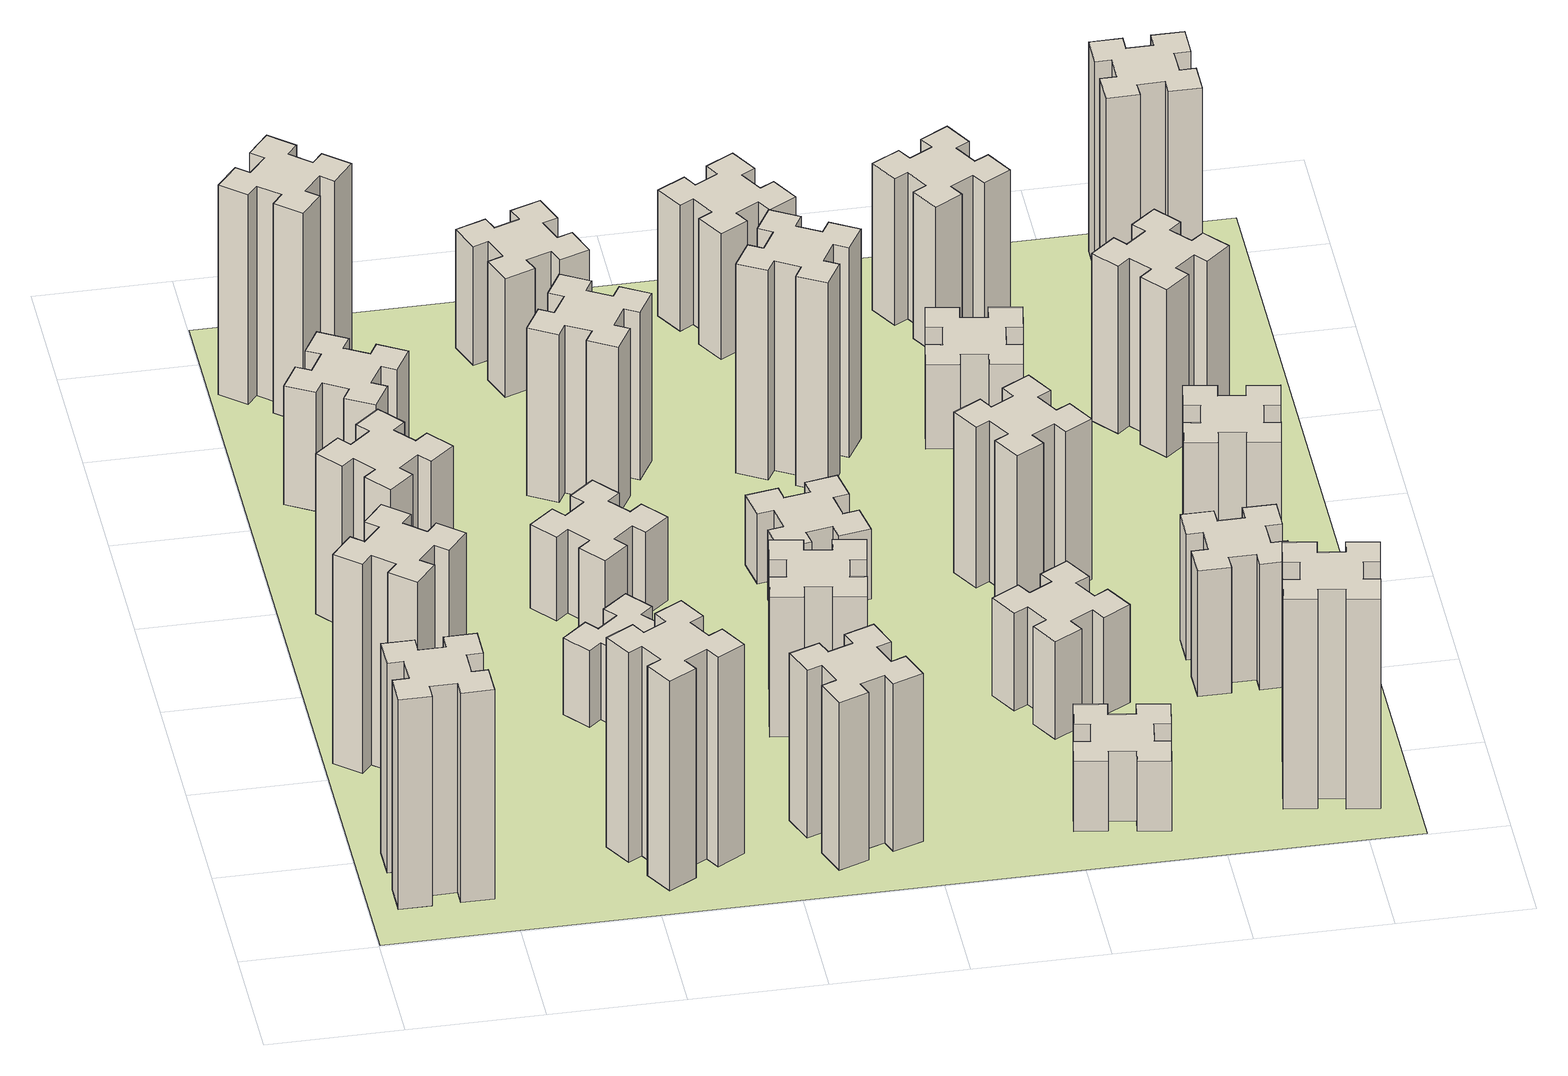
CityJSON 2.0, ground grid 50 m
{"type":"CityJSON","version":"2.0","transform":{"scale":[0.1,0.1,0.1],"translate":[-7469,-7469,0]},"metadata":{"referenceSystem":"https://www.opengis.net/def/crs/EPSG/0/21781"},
"CityObjects":{
"building1":{"type":"Building","attributes":{"class":"1000","function":"1000","usage":"1000","yearOfConstruction":2016,"roofType":"1000","measuredHeight":90,"storeysAboveGround":30,"storeysBelowGround":0},"geometry":[{"type":"Solid","lod":"1","boundaries":[[[[0,1,2,3,4,5,6,7,8,9,10,11,12,13,14,15,16,17,18,19]],[[17,16,20,21]],[[16,15,22,20]],[[15,14,23,22]],[[14,13,24,23]],[[13,12,25,24]],[[12,11,26,25]],[[11,10,27,26]],[[10,9,28,27]],[[9,8,29,28]],[[8,7,30,29]],[[7,6,31,30]],[[6,5,32,31]],[[5,4,33,32]],[[4,3,34,33]],[[3,2,35,34]],[[2,1,36,35]],[[1,0,37,36]],[[0,19,38,37]],[[19,18,39,38]],[[18,17,21,39]],[[24,25,26,27,28,29,30,31,32,33,34,35,36,37,38,39,21,20,22,23]]]]}]},
"building2":{"type":"Building","attributes":{"class":"1000","function":"1000","usage":"1000","yearOfConstruction":2016,"roofType":"1000","measuredHeight":90,"storeysAboveGround":30,"storeysBelowGround":0},"geometry":[{"type":"Solid","lod":"1","boundaries":[[[[40,41,42,43,44,45,46,47,48,49,50,51,52,53,54,55,56,57,58,59]],[[57,56,60,61]],[[56,55,62,60]],[[55,54,63,62]],[[54,53,64,63]],[[53,52,65,64]],[[52,51,66,65]],[[51,50,67,66]],[[50,49,68,67]],[[49,48,69,68]],[[48,47,70,69]],[[47,46,71,70]],[[46,45,72,71]],[[45,44,73,72]],[[44,43,74,73]],[[43,42,75,74]],[[42,41,76,75]],[[41,40,77,76]],[[40,59,78,77]],[[59,58,79,78]],[[58,57,61,79]],[[64,65,66,67,68,69,70,71,72,73,74,75,76,77,78,79,61,60,62,63]]]]}]},
"building3":{"type":"Building","attributes":{"class":"1000","function":"1000","usage":"1000","yearOfConstruction":2016,"roofType":"1000","measuredHeight":69,"storeysAboveGround":30,"storeysBelowGround":0},"geometry":[{"type":"Solid","lod":"1","boundaries":[[[[80,81,82,83,84,85,86,87,88,89,90,91,92,93,94,95,96,97,98,99]],[[97,96,100,101]],[[96,95,102,100]],[[95,94,103,102]],[[94,93,104,103]],[[93,92,105,104]],[[92,91,106,105]],[[91,90,107,106]],[[90,89,108,107]],[[89,88,109,108]],[[88,87,110,109]],[[87,86,111,110]],[[86,85,112,111]],[[85,84,113,112]],[[84,83,114,113]],[[83,82,115,114]],[[82,81,116,115]],[[81,80,117,116]],[[80,99,118,117]],[[99,98,119,118]],[[98,97,101,119]],[[104,105,106,107,108,109,110,111,112,113,114,115,116,117,118,119,101,100,102,103]]]]}]},
"building4":{"type":"Building","attributes":{"class":"1000","function":"1000","usage":"1000","yearOfConstruction":2016,"roofType":"1000","measuredHeight":51,"storeysAboveGround":30,"storeysBelowGround":0},"geometry":[{"type":"Solid","lod":"1","boundaries":[[[[120,121,122,123,124,125,126,127,128,129,130,131,132,133,134,135,136,137,138,139]],[[137,136,140,141]],[[136,135,142,140]],[[135,134,143,142]],[[134,133,144,143]],[[133,132,145,144]],[[132,131,146,145]],[[131,130,147,146]],[[130,129,148,147]],[[129,128,149,148]],[[128,127,150,149]],[[127,126,151,150]],[[126,125,152,151]],[[125,124,153,152]],[[124,123,154,153]],[[123,122,155,154]],[[122,121,156,155]],[[121,120,157,156]],[[120,139,158,157]],[[139,138,159,158]],[[138,137,141,159]],[[144,145,146,147,148,149,150,151,152,153,154,155,156,157,158,159,141,140,142,143]]]]}]},
"building5":{"type":"Building","attributes":{"class":"1000","function":"1000","usage":"1000","yearOfConstruction":2016,"roofType":"1000","measuredHeight":90,"storeysAboveGround":30,"storeysBelowGround":0},"geometry":[{"type":"Solid","lod":"1","boundaries":[[[[160,161,162,163,164,165,166,167,168,169,170,171,172,173,174,175,176,177,178,179]],[[177,176,180,181]],[[176,175,182,180]],[[175,174,183,182]],[[174,173,184,183]],[[173,172,185,184]],[[172,171,186,185]],[[171,170,187,186]],[[170,169,188,187]],[[169,168,189,188]],[[168,167,190,189]],[[167,166,191,190]],[[166,165,192,191]],[[165,164,193,192]],[[164,163,194,193]],[[163,162,195,194]],[[162,161,196,195]],[[161,160,197,196]],[[160,179,198,197]],[[179,178,199,198]],[[178,177,181,199]],[[184,185,186,187,188,189,190,191,192,193,194,195,196,197,198,199,181,180,182,183]]]]}]},
"building6":{"type":"Building","attributes":{"class":"1000","function":"1000","usage":"1000","yearOfConstruction":2016,"roofType":"1000","measuredHeight":90,"storeysAboveGround":30,"storeysBelowGround":0},"geometry":[{"type":"Solid","lod":"1","boundaries":[[[[200,201,202,203,204,205,206,207,208,209,210,211,212,213,214,215,216,217,218,219]],[[217,216,220,221]],[[216,215,222,220]],[[215,214,223,222]],[[214,213,224,223]],[[213,212,225,224]],[[212,211,226,225]],[[211,210,227,226]],[[210,209,228,227]],[[209,208,229,228]],[[208,207,230,229]],[[207,206,231,230]],[[206,205,232,231]],[[205,204,233,232]],[[204,203,234,233]],[[203,202,235,234]],[[202,201,236,235]],[[201,200,237,236]],[[200,219,238,237]],[[219,218,239,238]],[[218,217,221,239]],[[224,225,226,227,228,229,230,231,232,233,234,235,236,237,238,239,221,220,222,223]]]]}]},
"building7":{"type":"Building","attributes":{"class":"1000","function":"1000","usage":"1000","yearOfConstruction":2016,"roofType":"1000","measuredHeight":33,"storeysAboveGround":30,"storeysBelowGround":0},"geometry":[{"type":"Solid","lod":"1","boundaries":[[[[240,241,242,243,244,245,246,247,248,249,250,251,252,253,254,255,256,257,258,259]],[[257,256,260,261]],[[256,255,262,260]],[[255,254,263,262]],[[254,253,264,263]],[[253,252,265,264]],[[252,251,266,265]],[[251,250,267,266]],[[250,249,268,267]],[[249,248,269,268]],[[248,247,270,269]],[[247,246,271,270]],[[246,245,272,271]],[[245,244,273,272]],[[244,243,274,273]],[[243,242,275,274]],[[242,241,276,275]],[[241,240,277,276]],[[240,259,278,277]],[[259,258,279,278]],[[258,257,261,279]],[[264,265,266,267,268,269,270,271,272,273,274,275,276,277,278,279,261,260,262,263]]]]}]},
"building8":{"type":"Building","attributes":{"class":"1000","function":"1000","usage":"1000","yearOfConstruction":2016,"roofType":"1000","measuredHeight":36,"storeysAboveGround":30,"storeysBelowGround":0},"geometry":[{"type":"Solid","lod":"1","boundaries":[[[[280,281,282,283,284,285,286,287,288,289,290,291,292,293,294,295,296,297,298,299]],[[297,296,300,301]],[[296,295,302,300]],[[295,294,303,302]],[[294,293,304,303]],[[293,292,305,304]],[[292,291,306,305]],[[291,290,307,306]],[[290,289,308,307]],[[289,288,309,308]],[[288,287,310,309]],[[287,286,311,310]],[[286,285,312,311]],[[285,284,313,312]],[[284,283,314,313]],[[283,282,315,314]],[[282,281,316,315]],[[281,280,317,316]],[[280,299,318,317]],[[299,298,319,318]],[[298,297,301,319]],[[304,305,306,307,308,309,310,311,312,313,314,315,316,317,318,319,301,300,302,303]]]]}]},
"building9":{"type":"Building","attributes":{"class":"1000","function":"1000","usage":"1000","yearOfConstruction":2016,"roofType":"1000","measuredHeight":72,"storeysAboveGround":30,"storeysBelowGround":0},"geometry":[{"type":"Solid","lod":"1","boundaries":[[[[320,321,322,323,324,325,326,327,328,329,330,331,332,333,334,335,336,337,338,339]],[[337,336,340,341]],[[336,335,342,340]],[[335,334,343,342]],[[334,333,344,343]],[[333,332,345,344]],[[332,331,346,345]],[[331,330,347,346]],[[330,329,348,347]],[[329,328,349,348]],[[328,327,350,349]],[[327,326,351,350]],[[326,325,352,351]],[[325,324,353,352]],[[324,323,354,353]],[[323,322,355,354]],[[322,321,356,355]],[[321,320,357,356]],[[320,339,358,357]],[[339,338,359,358]],[[338,337,341,359]],[[344,345,346,347,348,349,350,351,352,353,354,355,356,357,358,359,341,340,342,343]]]]}]},
"building10":{"type":"Building","attributes":{"class":"1000","function":"1000","usage":"1000","yearOfConstruction":2016,"roofType":"1000","measuredHeight":72,"storeysAboveGround":30,"storeysBelowGround":0},"geometry":[{"type":"Solid","lod":"1","boundaries":[[[[360,361,362,363,364,365,366,367,368,369,370,371,372,373,374,375,376,377,378,379]],[[377,376,380,381]],[[376,375,382,380]],[[375,374,383,382]],[[374,373,384,383]],[[373,372,385,384]],[[372,371,386,385]],[[371,370,387,386]],[[370,369,388,387]],[[369,368,389,388]],[[368,367,390,389]],[[367,366,391,390]],[[366,365,392,391]],[[365,364,393,392]],[[364,363,394,393]],[[363,362,395,394]],[[362,361,396,395]],[[361,360,397,396]],[[360,379,398,397]],[[379,378,399,398]],[[378,377,381,399]],[[384,385,386,387,388,389,390,391,392,393,394,395,396,397,398,399,381,380,382,383]]]]}]},
"building11":{"type":"Building","attributes":{"class":"1000","function":"1000","usage":"1000","yearOfConstruction":2016,"roofType":"1000","measuredHeight":60,"storeysAboveGround":30,"storeysBelowGround":0},"geometry":[{"type":"Solid","lod":"1","boundaries":[[[[400,401,402,403,404,405,406,407,408,409,410,411,412,413,414,415,416,417,418,419]],[[417,416,420,421]],[[416,415,422,420]],[[415,414,423,422]],[[414,413,424,423]],[[413,412,425,424]],[[412,411,426,425]],[[411,410,427,426]],[[410,409,428,427]],[[409,408,429,428]],[[408,407,430,429]],[[407,406,431,430]],[[406,405,432,431]],[[405,404,433,432]],[[404,403,434,433]],[[403,402,435,434]],[[402,401,436,435]],[[401,400,437,436]],[[400,419,438,437]],[[419,418,439,438]],[[418,417,421,439]],[[424,425,426,427,428,429,430,431,432,433,434,435,436,437,438,439,421,420,422,423]]]]}]},
"building12":{"type":"Building","attributes":{"class":"1000","function":"1000","usage":"1000","yearOfConstruction":2016,"roofType":"1000","measuredHeight":51,"storeysAboveGround":30,"storeysBelowGround":0},"geometry":[{"type":"Solid","lod":"1","boundaries":[[[[440,441,442,443,444,445,446,447,448,449,450,451,452,453,454,455,456,457,458,459]],[[457,456,460,461]],[[456,455,462,460]],[[455,454,463,462]],[[454,453,464,463]],[[453,452,465,464]],[[452,451,466,465]],[[451,450,467,466]],[[450,449,468,467]],[[449,448,469,468]],[[448,447,470,469]],[[447,446,471,470]],[[446,445,472,471]],[[445,444,473,472]],[[444,443,474,473]],[[443,442,475,474]],[[442,441,476,475]],[[441,440,477,476]],[[440,459,478,477]],[[459,458,479,478]],[[458,457,461,479]],[[464,465,466,467,468,469,470,471,472,473,474,475,476,477,478,479,461,460,462,463]]]]}]},
"building13":{"type":"Building","attributes":{"class":"1000","function":"1000","usage":"1000","yearOfConstruction":2016,"roofType":"1000","measuredHeight":30,"storeysAboveGround":30,"storeysBelowGround":0},"geometry":[{"type":"Solid","lod":"1","boundaries":[[[[480,481,482,483,484,485,486,487,488,489,490,491,492,493,494,495,496,497,498,499]],[[497,496,500,501]],[[496,495,502,500]],[[495,494,503,502]],[[494,493,504,503]],[[493,492,505,504]],[[492,491,506,505]],[[491,490,507,506]],[[490,489,508,507]],[[489,488,509,508]],[[488,487,510,509]],[[487,486,511,510]],[[486,485,512,511]],[[485,484,513,512]],[[484,483,514,513]],[[483,482,515,514]],[[482,481,516,515]],[[481,480,517,516]],[[480,499,518,517]],[[499,498,519,518]],[[498,497,501,519]],[[504,505,506,507,508,509,510,511,512,513,514,515,516,517,518,519,501,500,502,503]]]]}]},
"building14":{"type":"Building","attributes":{"class":"1000","function":"1000","usage":"1000","yearOfConstruction":2016,"roofType":"1000","measuredHeight":90,"storeysAboveGround":30,"storeysBelowGround":0},"geometry":[{"type":"Solid","lod":"1","boundaries":[[[[520,521,522,523,524,525,526,527,528,529,530,531,532,533,534,535,536,537,538,539]],[[537,536,540,541]],[[536,535,542,540]],[[535,534,543,542]],[[534,533,544,543]],[[533,532,545,544]],[[532,531,546,545]],[[531,530,547,546]],[[530,529,548,547]],[[529,528,549,548]],[[528,527,550,549]],[[527,526,551,550]],[[526,525,552,551]],[[525,524,553,552]],[[524,523,554,553]],[[523,522,555,554]],[[522,521,556,555]],[[521,520,557,556]],[[520,539,558,557]],[[539,538,559,558]],[[538,537,541,559]],[[544,545,546,547,548,549,550,551,552,553,554,555,556,557,558,559,541,540,542,543]]]]}]},
"building15":{"type":"Building","attributes":{"class":"1000","function":"1000","usage":"1000","yearOfConstruction":2016,"roofType":"1000","measuredHeight":30,"storeysAboveGround":30,"storeysBelowGround":0},"geometry":[{"type":"Solid","lod":"1","boundaries":[[[[560,561,562,563,564,565,566,567,568,569,570,571,572,573,574,575,576,577,578,579]],[[577,576,580,581]],[[576,575,582,580]],[[575,574,583,582]],[[574,573,584,583]],[[573,572,585,584]],[[572,571,586,585]],[[571,570,587,586]],[[570,569,588,587]],[[569,568,589,588]],[[568,567,590,589]],[[567,566,591,590]],[[566,565,592,591]],[[565,564,593,592]],[[564,563,594,593]],[[563,562,595,594]],[[562,561,596,595]],[[561,560,597,596]],[[560,579,598,597]],[[579,578,599,598]],[[578,577,581,599]],[[584,585,586,587,588,589,590,591,592,593,594,595,596,597,598,599,581,580,582,583]]]]}]},
"building16":{"type":"Building","attributes":{"class":"1000","function":"1000","usage":"1000","yearOfConstruction":2016,"roofType":"1000","measuredHeight":54,"storeysAboveGround":30,"storeysBelowGround":0},"geometry":[{"type":"Solid","lod":"1","boundaries":[[[[600,601,602,603,604,605,606,607,608,609,610,611,612,613,614,615,616,617,618,619]],[[617,616,620,621]],[[616,615,622,620]],[[615,614,623,622]],[[614,613,624,623]],[[613,612,625,624]],[[612,611,626,625]],[[611,610,627,626]],[[610,609,628,627]],[[609,608,629,628]],[[608,607,630,629]],[[607,606,631,630]],[[606,605,632,631]],[[605,604,633,632]],[[604,603,634,633]],[[603,602,635,634]],[[602,601,636,635]],[[601,600,637,636]],[[600,619,638,637]],[[619,618,639,638]],[[618,617,621,639]],[[624,625,626,627,628,629,630,631,632,633,634,635,636,637,638,639,621,620,622,623]]]]}]},
"building17":{"type":"Building","attributes":{"class":"1000","function":"1000","usage":"1000","yearOfConstruction":2016,"roofType":"1000","measuredHeight":42,"storeysAboveGround":30,"storeysBelowGround":0},"geometry":[{"type":"Solid","lod":"1","boundaries":[[[[640,641,642,643,644,645,646,647,648,649,650,651,652,653,654,655,656,657,658,659]],[[657,656,660,661]],[[656,655,662,660]],[[655,654,663,662]],[[654,653,664,663]],[[653,652,665,664]],[[652,651,666,665]],[[651,650,667,666]],[[650,649,668,667]],[[649,648,669,668]],[[648,647,670,669]],[[647,646,671,670]],[[646,645,672,671]],[[645,644,673,672]],[[644,643,674,673]],[[643,642,675,674]],[[642,641,676,675]],[[641,640,677,676]],[[640,659,678,677]],[[659,658,679,678]],[[658,657,661,679]],[[664,665,666,667,668,669,670,671,672,673,674,675,676,677,678,679,661,660,662,663]]]]}]},
"building18":{"type":"Building","attributes":{"class":"1000","function":"1000","usage":"1000","yearOfConstruction":2016,"roofType":"1000","measuredHeight":69,"storeysAboveGround":30,"storeysBelowGround":0},"geometry":[{"type":"Solid","lod":"1","boundaries":[[[[680,681,682,683,684,685,686,687,688,689,690,691,692,693,694,695,696,697,698,699]],[[697,696,700,701]],[[696,695,702,700]],[[695,694,703,702]],[[694,693,704,703]],[[693,692,705,704]],[[692,691,706,705]],[[691,690,707,706]],[[690,689,708,707]],[[689,688,709,708]],[[688,687,710,709]],[[687,686,711,710]],[[686,685,712,711]],[[685,684,713,712]],[[684,683,714,713]],[[683,682,715,714]],[[682,681,716,715]],[[681,680,717,716]],[[680,699,718,717]],[[699,698,719,718]],[[698,697,701,719]],[[704,705,706,707,708,709,710,711,712,713,714,715,716,717,718,719,701,700,702,703]]]]}]},
"building19":{"type":"Building","attributes":{"class":"1000","function":"1000","usage":"1000","yearOfConstruction":2016,"roofType":"1000","measuredHeight":36,"storeysAboveGround":30,"storeysBelowGround":0},"geometry":[{"type":"Solid","lod":"1","boundaries":[[[[720,721,722,723,724,725,726,727,728,729,730,731,732,733,734,735,736,737,738,739]],[[737,736,740,741]],[[736,735,742,740]],[[735,734,743,742]],[[734,733,744,743]],[[733,732,745,744]],[[732,731,746,745]],[[731,730,747,746]],[[730,729,748,747]],[[729,728,749,748]],[[728,727,750,749]],[[727,726,751,750]],[[726,725,752,751]],[[725,724,753,752]],[[724,723,754,753]],[[723,722,755,754]],[[722,721,756,755]],[[721,720,757,756]],[[720,739,758,757]],[[739,738,759,758]],[[738,737,741,759]],[[744,745,746,747,748,749,750,751,752,753,754,755,756,757,758,759,741,740,742,743]]]]}]},
"building20":{"type":"Building","attributes":{"class":"1000","function":"1000","usage":"1000","yearOfConstruction":2016,"roofType":"1000","measuredHeight":90,"storeysAboveGround":30,"storeysBelowGround":0},"geometry":[{"type":"Solid","lod":"1","boundaries":[[[[760,761,762,763,764,765,766,767,768,769,770,771,772,773,774,775,776,777,778,779]],[[777,776,780,781]],[[776,775,782,780]],[[775,774,783,782]],[[774,773,784,783]],[[773,772,785,784]],[[772,771,786,785]],[[771,770,787,786]],[[770,769,788,787]],[[769,768,789,788]],[[768,767,790,789]],[[767,766,791,790]],[[766,765,792,791]],[[765,764,793,792]],[[764,763,794,793]],[[763,762,795,794]],[[762,761,796,795]],[[761,760,797,796]],[[760,779,798,797]],[[779,778,799,798]],[[778,777,781,799]],[[784,785,786,787,788,789,790,791,792,793,794,795,796,797,798,799,781,780,782,783]]]]}]},
"building21":{"type":"Building","attributes":{"class":"1000","function":"1000","usage":"1000","yearOfConstruction":2016,"roofType":"1000","measuredHeight":54,"storeysAboveGround":30,"storeysBelowGround":0},"geometry":[{"type":"Solid","lod":"1","boundaries":[[[[800,801,802,803,804,805,806,807,808,809,810,811,812,813,814,815,816,817,818,819]],[[817,816,820,821]],[[816,815,822,820]],[[815,814,823,822]],[[814,813,824,823]],[[813,812,825,824]],[[812,811,826,825]],[[811,810,827,826]],[[810,809,828,827]],[[809,808,829,828]],[[808,807,830,829]],[[807,806,831,830]],[[806,805,832,831]],[[805,804,833,832]],[[804,803,834,833]],[[803,802,835,834]],[[802,801,836,835]],[[801,800,837,836]],[[800,819,838,837]],[[819,818,839,838]],[[818,817,821,839]],[[824,825,826,827,828,829,830,831,832,833,834,835,836,837,838,839,821,820,822,823]]]]}]},
"building22":{"type":"Building","attributes":{"class":"1000","function":"1000","usage":"1000","yearOfConstruction":2016,"roofType":"1000","measuredHeight":63,"storeysAboveGround":30,"storeysBelowGround":0},"geometry":[{"type":"Solid","lod":"1","boundaries":[[[[840,841,842,843,844,845,846,847,848,849,850,851,852,853,854,855,856,857,858,859]],[[857,856,860,861]],[[856,855,862,860]],[[855,854,863,862]],[[854,853,864,863]],[[853,852,865,864]],[[852,851,866,865]],[[851,850,867,866]],[[850,849,868,867]],[[849,848,869,868]],[[848,847,870,869]],[[847,846,871,870]],[[846,845,872,871]],[[845,844,873,872]],[[844,843,874,873]],[[843,842,875,874]],[[842,841,876,875]],[[841,840,877,876]],[[840,859,878,877]],[[859,858,879,878]],[[858,857,861,879]],[[864,865,866,867,868,869,870,871,872,873,874,875,876,877,878,879,861,860,862,863]]]]}]},
"building23":{"type":"Building","attributes":{"class":"1000","function":"1000","usage":"1000","yearOfConstruction":2016,"roofType":"1000","measuredHeight":60,"storeysAboveGround":30,"storeysBelowGround":0},"geometry":[{"type":"Solid","lod":"1","boundaries":[[[[880,881,882,883,884,885,886,887,888,889,890,891,892,893,894,895,896,897,898,899]],[[897,896,900,901]],[[896,895,902,900]],[[895,894,903,902]],[[894,893,904,903]],[[893,892,905,904]],[[892,891,906,905]],[[891,890,907,906]],[[890,889,908,907]],[[889,888,909,908]],[[888,887,910,909]],[[887,886,911,910]],[[886,885,912,911]],[[885,884,913,912]],[[884,883,914,913]],[[883,882,915,914]],[[882,881,916,915]],[[881,880,917,916]],[[880,899,918,917]],[[899,898,919,918]],[[898,897,901,919]],[[904,905,906,907,908,909,910,911,912,913,914,915,916,917,918,919,901,900,902,903]]]]}]},
"building24":{"type":"Building","attributes":{"class":"1000","function":"1000","usage":"1000","yearOfConstruction":2016,"roofType":"1000","measuredHeight":72,"storeysAboveGround":30,"storeysBelowGround":0},"geometry":[{"type":"Solid","lod":"1","boundaries":[[[[920,921,922,923,924,925,926,927,928,929,930,931,932,933,934,935,936,937,938,939]],[[937,936,940,941]],[[936,935,942,940]],[[935,934,943,942]],[[934,933,944,943]],[[933,932,945,944]],[[932,931,946,945]],[[931,930,947,946]],[[930,929,948,947]],[[929,928,949,948]],[[928,927,950,949]],[[927,926,951,950]],[[926,925,952,951]],[[925,924,953,952]],[[924,923,954,953]],[[923,922,955,954]],[[922,921,956,955]],[[921,920,957,956]],[[920,939,958,957]],[[939,938,959,958]],[[938,937,941,959]],[[944,945,946,947,948,949,950,951,952,953,954,955,956,957,958,959,941,940,942,943]]]]}]},
"building25":{"type":"Building","attributes":{"class":"1000","function":"1000","usage":"1000","yearOfConstruction":2016,"roofType":"1000","measuredHeight":90,"storeysAboveGround":30,"storeysBelowGround":0},"geometry":[{"type":"Solid","lod":"1","boundaries":[[[[960,961,962,963,964,965,966,967,968,969,970,971,972,973,974,975,976,977,978,979]],[[977,976,980,981]],[[976,975,982,980]],[[975,974,983,982]],[[974,973,984,983]],[[973,972,985,984]],[[972,971,986,985]],[[971,970,987,986]],[[970,969,988,987]],[[969,968,989,988]],[[968,967,990,989]],[[967,966,991,990]],[[966,965,992,991]],[[965,964,993,992]],[[964,963,994,993]],[[963,962,995,994]],[[962,961,996,995]],[[961,960,997,996]],[[960,979,998,997]],[[979,978,999,998]],[[978,977,981,999]],[[984,985,986,987,988,989,990,991,992,993,994,995,996,997,998,999,981,980,982,983]]]]}]},
"landuse1":{"type":"LandUse","attributes":{"name":"plot1","function":"1010"},"geometry":[{"type":"MultiSurface","lod":"1","boundaries":[[[1000,1001,1002,1003]]]}]}
},
"vertices":[
[165,425,0],[165,325,0],[105,325,0],[105,205,0],[225,205,0],[225,265,0],[325,265,0],[325,205,0],[445,205,0],[445,325,0],[385,325,0],[385,425,0],[445,425,0],[445,545,0],[325,545,0],[325,485,0],[225,485,0],[225,545,0],[105,545,0],[105,425,0],[225,485,900],[225,545,900],[325,485,900],[325,545,900],[445,545,900],[445,425,900],[385,425,900],[385,325,900],[445,325,900],[445,205,900],[325,205,900],[325,265,900],[225,265,900],[225,205,900],[105,205,900],[105,325,900],[165,325,900],[165,425,900],[105,425,900],[105,545,900],
[384,1167,0],[308,1232,0],[346,1278,0],[254,1355,0],[177,1263,0],[223,1224,0],[159,1148,0],[113,1186,0],[36,1094,0],[128,1017,0],[166,1063,0],[243,999,0],[204,953,0],[296,876,0],[373,968,0],[327,1006,0],[392,1083,0],[438,1044,0],[515,1136,0],[423,1213,0],[392,1083,900],[438,1044,900],[327,1006,900],[373,968,900],[296,876,900],[204,953,900],[243,999,900],[166,1063,900],[128,1017,900],[36,1094,900],[113,1186,900],[159,1148,900],[223,1224,900],[177,1263,900],[254,1355,900],[346,1278,900],[308,1232,900],[384,1167,900],[423,1213,900],[515,1136,900],
[492,1988,0],[427,2064,0],[473,2103,0],[396,2195,0],[304,2118,0],[343,2072,0],[266,2007,0],[228,2053,0],[136,1976,0],[213,1884,0],[259,1923,0],[323,1846,0],[277,1808,0],[354,1716,0],[446,1793,0],[408,1839,0],[484,1903,0],[523,1857,0],[615,1934,0],[538,2026,0],[484,1903,690],[523,1857,690],[408,1839,690],[446,1793,690],[354,1716,690],[277,1808,690],[323,1846,690],[259,1923,690],[213,1884,690],[136,1976,690],[228,2053,690],[266,2007,690],[343,2072,690],[304,2118,690],[396,2195,690],[473,2103,690],[427,2064,690],[492,1988,690],[538,2026,690],[615,1934,690],
[446,2597,0],[496,2684,0],[548,2654,0],[608,2758,0],[504,2818,0],[474,2766,0],[387,2816,0],[417,2868,0],[313,2928,0],[253,2824,0],[305,2794,0],[255,2707,0],[203,2737,0],[143,2633,0],[247,2573,0],[277,2625,0],[364,2575,0],[334,2523,0],[438,2463,0],[498,2567,0],[364,2575,510],[334,2523,510],[277,2625,510],[247,2573,510],[143,2633,510],[203,2737,510],[255,2707,510],[305,2794,510],[253,2824,510],[313,2928,510],[417,2868,510],[387,2816,510],[474,2766,510],[504,2818,510],[608,2758,510],[548,2654,510],[496,2684,510],[446,2597,510],[498,2567,510],[438,2463,510],
[1127,255,0],[1214,305,0],[1244,253,0],[1348,313,0],[1288,417,0],[1236,387,0],[1186,474,0],[1238,504,0],[1178,608,0],[1074,548,0],[1104,496,0],[1017,446,0],[987,498,0],[883,438,0],[943,334,0],[995,364,0],[1045,277,0],[993,247,0],[1053,143,0],[1157,203,0],[1045,277,900],[993,247,900],[995,364,900],[943,334,900],[883,438,900],[987,498,900],[1017,446,900],[1104,496,900],[1074,548,900],[1178,608,900],[1238,504,900],[1186,474,900],[1236,387,900],[1288,417,900],[1348,313,900],[1244,253,900],[1214,305,900],[1127,255,900],[1157,203,900],[1053,143,900],
[384,3387,0],[308,3452,0],[346,3498,0],[254,3575,0],[177,3483,0],[223,3444,0],[159,3368,0],[113,3406,0],[36,3314,0],[128,3237,0],[166,3283,0],[243,3219,0],[204,3173,0],[296,3096,0],[373,3188,0],[327,3226,0],[392,3303,0],[438,3264,0],[515,3356,0],[423,3433,0],[392,3303,900],[438,3264,900],[327,3226,900],[373,3188,900],[296,3096,900],[204,3173,900],[243,3219,900],[166,3283,900],[128,3237,900],[36,3314,900],[113,3406,900],[159,3368,900],[223,3444,900],[177,3483,900],[254,3575,900],[346,3498,900],[308,3452,900],[384,3387,900],[423,3433,900],[515,3356,900],
[1083,1332,0],[1006,1267,0],[968,1313,0],[876,1236,0],[953,1144,0],[999,1183,0],[1063,1106,0],[1017,1068,0],[1094,976,0],[1186,1053,0],[1148,1099,0],[1224,1163,0],[1263,1117,0],[1355,1194,0],[1278,1286,0],[1232,1248,0],[1167,1324,0],[1213,1363,0],[1136,1455,0],[1044,1378,0],[1167,1324,330],[1213,1363,330],[1232,1248,330],[1278,1286,330],[1355,1194,330],[1263,1117,330],[1224,1163,330],[1148,1099,330],[1186,1053,330],[1094,976,330],[1017,1068,330],[1063,1106,330],[999,1183,330],[953,1144,330],[876,1236,330],[968,1313,330],[1006,1267,330],[1083,1332,330],[1044,1378,330],[1136,1455,330],
[1083,1972,0],[1006,1907,0],[968,1953,0],[876,1876,0],[953,1784,0],[999,1823,0],[1063,1746,0],[1017,1708,0],[1094,1616,0],[1186,1693,0],[1148,1739,0],[1224,1803,0],[1263,1757,0],[1355,1834,0],[1278,1926,0],[1232,1888,0],[1167,1964,0],[1213,2003,0],[1136,2095,0],[1044,2018,0],[1167,1964,360],[1213,2003,360],[1232,1888,360],[1278,1926,360],[1355,1834,360],[1263,1757,360],[1224,1803,360],[1148,1739,360],[1186,1693,360],[1094,1616,360],[1017,1708,360],[1063,1746,360],[999,1823,360],[953,1784,360],[876,1876,360],[968,1953,360],[1006,1907,360],[1083,1972,360],[1044,2018,360],[1136,2095,360],
[1765,496,0],[1671,462,0],[1650,518,0],[1537,477,0],[1579,364,0],[1635,385,0],[1669,291,0],[1613,270,0],[1654,157,0],[1767,199,0],[1746,255,0],[1840,289,0],[1860,233,0],[1973,274,0],[1932,387,0],[1876,366,0],[1842,460,0],[1898,480,0],[1857,593,0],[1744,552,0],[1842,460,720],[1898,480,720],[1876,366,720],[1932,387,720],[1973,274,720],[1860,233,720],[1840,289,720],[1746,255,720],[1767,199,720],[1654,157,720],[1613,270,720],[1669,291,720],[1635,385,720],[1579,364,720],[1537,477,720],[1650,518,720],[1671,462,720],[1765,496,720],[1744,552,720],[1857,593,720],
[1314,2666,0],[1227,2716,0],[1257,2768,0],[1153,2828,0],[1093,2724,0],[1145,2694,0],[1095,2607,0],[1043,2637,0],[983,2533,0],[1087,2473,0],[1117,2525,0],[1204,2475,0],[1174,2423,0],[1278,2363,0],[1338,2467,0],[1286,2497,0],[1336,2584,0],[1388,2554,0],[1448,2658,0],[1344,2718,0],[1336,2584,720],[1388,2554,720],[1286,2497,720],[1338,2467,720],[1278,2363,720],[1174,2423,720],[1204,2475,720],[1117,2525,720],[1087,2473,720],[983,2533,720],[1043,2637,720],[1095,2607,720],[1145,2694,720],[1093,2724,720],[1153,2828,720],[1257,2768,720],[1227,2716,720],[1314,2666,720],[1344,2718,720],[1448,2658,720],
[1855,1047,0],[1872,1145,0],[1931,1135,0],[1952,1253,0],[1834,1274,0],[1824,1215,0],[1725,1232,0],[1736,1291,0],[1617,1312,0],[1597,1194,0],[1656,1184,0],[1638,1085,0],[1579,1096,0],[1558,977,0],[1677,957,0],[1687,1016,0],[1785,998,0],[1775,939,0],[1893,918,0],[1914,1037,0],[1785,998,600],[1775,939,600],[1687,1016,600],[1677,957,600],[1558,977,600],[1579,1096,600],[1638,1085,600],[1656,1184,600],[1597,1194,600],[1617,1312,600],[1736,1291,600],[1725,1232,600],[1824,1215,600],[1834,1274,600],[1952,1253,600],[1931,1135,600],[1872,1145,600],[1855,1047,600],[1914,1037,600],[1893,918,600],
[1125,3456,0],[1031,3422,0],[1010,3478,0],[897,3437,0],[939,3324,0],[995,3345,0],[1029,3251,0],[973,3230,0],[1014,3117,0],[1127,3159,0],[1106,3215,0],[1200,3249,0],[1220,3193,0],[1333,3234,0],[1292,3347,0],[1236,3326,0],[1202,3420,0],[1258,3440,0],[1217,3553,0],[1104,3512,0],[1202,3420,510],[1258,3440,510],[1236,3326,510],[1292,3347,510],[1333,3234,510],[1220,3193,510],[1200,3249,510],[1106,3215,510],[1127,3159,510],[1014,3117,510],[973,3230,510],[1029,3251,510],[995,3345,510],[939,3324,510],[897,3437,510],[1010,3478,510],[1031,3422,510],[1125,3456,510],[1104,3512,510],[1217,3553,510],
[1972,1825,0],[1955,1924,0],[2014,1934,0],[1993,2052,0],[1875,2031,0],[1885,1972,0],[1787,1955,0],[1777,2014,0],[1658,1993,0],[1679,1875,0],[1738,1885,0],[1756,1787,0],[1697,1777,0],[1717,1658,0],[1836,1679,0],[1825,1738,0],[1924,1756,0],[1934,1697,0],[2052,1717,0],[2031,1836,0],[1924,1756,300],[1934,1697,300],[1825,1738,300],[1836,1679,300],[1717,1658,300],[1697,1777,300],[1756,1787,300],[1738,1885,300],[1679,1875,300],[1658,1993,300],[1777,2014,300],[1787,1955,300],[1885,1972,300],[1875,2031,300],[1993,2052,300],[2014,1934,300],[1955,1924,300],[1972,1825,300],[2031,1836,300],[2052,1717,300],
[2026,2497,0],[2076,2584,0],[2128,2554,0],[2188,2658,0],[2084,2718,0],[2054,2666,0],[1967,2716,0],[1997,2768,0],[1893,2828,0],[1833,2724,0],[1885,2694,0],[1835,2607,0],[1783,2637,0],[1723,2533,0],[1827,2473,0],[1857,2525,0],[1944,2475,0],[1914,2423,0],[2018,2363,0],[2078,2467,0],[1944,2475,900],[1914,2423,900],[1857,2525,900],[1827,2473,900],[1723,2533,900],[1783,2637,900],[1835,2607,900],[1885,2694,900],[1833,2724,900],[1893,2828,900],[1997,2768,900],[1967,2716,900],[2054,2666,900],[2084,2718,900],[2188,2658,900],[2128,2554,900],[2076,2584,900],[2026,2497,900],[2078,2467,900],[2018,2363,900],
[2596,444,0],[2578,345,0],[2519,356,0],[2498,237,0],[2617,217,0],[2627,276,0],[2725,258,0],[2715,199,0],[2833,178,0],[2854,297,0],[2795,307,0],[2812,405,0],[2871,395,0],[2892,513,0],[2774,534,0],[2764,475,0],[2665,492,0],[2676,551,0],[2557,572,0],[2537,454,0],[2665,492,300],[2676,551,300],[2764,475,300],[2774,534,300],[2892,513,300],[2871,395,300],[2812,405,300],[2795,307,300],[2854,297,300],[2833,178,300],[2715,199,300],[2725,258,300],[2627,276,300],[2617,217,300],[2498,237,300],[2519,356,300],[2578,345,300],[2596,444,300],[2537,454,300],[2557,572,300],
[1844,3556,0],[1757,3506,0],[1727,3558,0],[1623,3498,0],[1683,3394,0],[1735,3424,0],[1785,3337,0],[1733,3307,0],[1793,3203,0],[1897,3263,0],[1867,3315,0],[1954,3365,0],[1984,3313,0],[2088,3373,0],[2028,3477,0],[1976,3447,0],[1926,3534,0],[1978,3564,0],[1918,3668,0],[1814,3608,0],[1926,3534,540],[1978,3564,540],[1976,3447,540],[2028,3477,540],[2088,3373,540],[1984,3313,540],[1954,3365,540],[1867,3315,540],[1897,3263,540],[1793,3203,540],[1733,3307,540],[1785,3337,540],[1735,3424,540],[1683,3394,540],[1623,3498,540],[1727,3558,540],[1757,3506,540],[1844,3556,540],[1814,3608,540],[1918,3668,540],
[2584,1136,0],[2497,1086,0],[2467,1138,0],[2363,1078,0],[2423,974,0],[2475,1004,0],[2525,917,0],[2473,887,0],[2533,783,0],[2637,843,0],[2607,895,0],[2694,945,0],[2724,893,0],[2828,953,0],[2768,1057,0],[2716,1027,0],[2666,1114,0],[2718,1144,0],[2658,1248,0],[2554,1188,0],[2666,1114,420],[2718,1144,420],[2716,1027,420],[2768,1057,420],[2828,953,420],[2724,893,420],[2694,945,420],[2607,895,420],[2637,843,420],[2533,783,420],[2473,887,420],[2525,917,420],[2475,1004,420],[2423,974,420],[2363,1078,420],[2467,1138,420],[2497,1086,420],[2584,1136,420],[2554,1188,420],[2658,1248,420],
[2475,1744,0],[2525,1657,0],[2473,1627,0],[2533,1523,0],[2637,1583,0],[2607,1635,0],[2694,1685,0],[2724,1633,0],[2828,1693,0],[2768,1797,0],[2716,1767,0],[2666,1854,0],[2718,1884,0],[2658,1988,0],[2554,1928,0],[2584,1876,0],[2497,1826,0],[2467,1878,0],[2363,1818,0],[2423,1714,0],[2497,1826,690],[2467,1878,690],[2584,1876,690],[2554,1928,690],[2658,1988,690],[2718,1884,690],[2666,1854,690],[2716,1767,690],[2768,1797,690],[2828,1693,690],[2724,1633,690],[2694,1685,690],[2607,1635,690],[2637,1583,690],[2533,1523,690],[2473,1627,690],[2525,1657,690],[2475,1744,690],[2423,1714,690],[2363,1818,690],
[2664,2795,0],[2565,2812,0],[2576,2871,0],[2457,2892,0],[2437,2774,0],[2496,2764,0],[2478,2665,0],[2419,2676,0],[2398,2557,0],[2517,2537,0],[2527,2596,0],[2625,2578,0],[2615,2519,0],[2733,2498,0],[2754,2617,0],[2695,2627,0],[2712,2725,0],[2771,2715,0],[2792,2833,0],[2674,2854,0],[2712,2725,360],[2771,2715,360],[2695,2627,360],[2754,2617,360],[2733,2498,360],[2615,2519,360],[2625,2578,360],[2527,2596,360],[2517,2537,360],[2398,2557,360],[2419,2676,360],[2478,2665,360],[2496,2764,360],[2437,2774,360],[2457,2892,360],[2576,2871,360],[2565,2812,360],[2664,2795,360],[2674,2854,360],[2792,2833,360],
[3336,444,0],[3318,345,0],[3259,356,0],[3238,237,0],[3357,217,0],[3367,276,0],[3465,258,0],[3455,199,0],[3573,178,0],[3594,297,0],[3535,307,0],[3552,405,0],[3611,395,0],[3632,513,0],[3514,534,0],[3504,475,0],[3405,492,0],[3416,551,0],[3297,572,0],[3277,454,0],[3405,492,900],[3416,551,900],[3504,475,900],[3514,534,900],[3632,513,900],[3611,395,900],[3552,405,900],[3535,307,900],[3594,297,900],[3573,178,900],[3455,199,900],[3465,258,900],[3367,276,900],[3357,217,900],[3238,237,900],[3259,356,900],[3318,345,900],[3336,444,900],[3277,454,900],[3297,572,900],
[3185,1005,0],[3285,1005,0],[3285,945,0],[3405,945,0],[3405,1065,0],[3345,1065,0],[3345,1165,0],[3405,1165,0],[3405,1285,0],[3285,1285,0],[3285,1225,0],[3185,1225,0],[3185,1285,0],[3065,1285,0],[3065,1165,0],[3125,1165,0],[3125,1065,0],[3065,1065,0],[3065,945,0],[3185,945,0],[3125,1065,540],[3065,1065,540],[3125,1165,540],[3065,1165,540],[3065,1285,540],[3185,1285,540],[3185,1225,540],[3285,1225,540],[3285,1285,540],[3405,1285,540],[3405,1165,540],[3345,1165,540],[3345,1065,540],[3405,1065,540],[3405,945,540],[3285,945,540],[3285,1005,540],[3185,1005,540],[3185,945,540],[3065,945,540],
[2716,3347,0],[2666,3434,0],[2718,3464,0],[2658,3568,0],[2554,3508,0],[2584,3456,0],[2497,3406,0],[2467,3458,0],[2363,3398,0],[2423,3294,0],[2475,3324,0],[2525,3237,0],[2473,3207,0],[2533,3103,0],[2637,3163,0],[2607,3215,0],[2694,3265,0],[2724,3213,0],[2828,3273,0],[2768,3377,0],[2694,3265,630],[2724,3213,630],[2607,3215,630],[2637,3163,630],[2533,3103,630],[2473,3207,630],[2525,3237,630],[2475,3324,630],[2423,3294,630],[2363,3398,630],[2467,3458,630],[2497,3406,630],[2584,3456,630],[2554,3508,630],[2658,3568,630],[2718,3464,630],[2666,3434,630],[2716,3347,630],[2768,3377,630],[2828,3273,630],
[3267,1656,0],[3365,1638,0],[3355,1579,0],[3473,1558,0],[3494,1677,0],[3435,1687,0],[3452,1785,0],[3511,1775,0],[3532,1893,0],[3414,1914,0],[3404,1855,0],[3305,1872,0],[3316,1931,0],[3197,1952,0],[3177,1834,0],[3236,1824,0],[3218,1725,0],[3159,1736,0],[3138,1617,0],[3257,1597,0],[3218,1725,600],[3159,1736,600],[3236,1824,600],[3177,1834,600],[3197,1952,600],[3316,1931,600],[3305,1872,600],[3404,1855,600],[3414,1914,600],[3532,1893,600],[3511,1775,600],[3452,1785,600],[3435,1687,600],[3494,1677,600],[3473,1558,600],[3355,1579,600],[3365,1638,600],[3267,1656,600],[3257,1597,600],[3138,1617,600],
[3119,2563,0],[3183,2486,0],[3137,2448,0],[3214,2356,0],[3306,2433,0],[3268,2479,0],[3344,2543,0],[3383,2497,0],[3475,2574,0],[3398,2666,0],[3352,2628,0],[3287,2704,0],[3333,2743,0],[3256,2835,0],[3164,2758,0],[3203,2712,0],[3126,2647,0],[3088,2693,0],[2996,2616,0],[3073,2524,0],[3126,2647,720],[3088,2693,720],[3203,2712,720],[3164,2758,720],[3256,2835,720],[3333,2743,720],[3287,2704,720],[3352,2628,720],[3398,2666,720],[3475,2574,720],[3383,2497,720],[3344,2543,720],[3268,2479,720],[3306,2433,720],[3214,2356,720],[3137,2448,720],[3183,2486,720],[3119,2563,720],[3073,2524,720],[2996,2616,720],
[3285,3325,0],[3385,3325,0],[3385,3265,0],[3505,3265,0],[3505,3385,0],[3445,3385,0],[3445,3485,0],[3505,3485,0],[3505,3605,0],[3385,3605,0],[3385,3545,0],[3285,3545,0],[3285,3605,0],[3165,3605,0],[3165,3485,0],[3225,3485,0],[3225,3385,0],[3165,3385,0],[3165,3265,0],[3285,3265,0],[3225,3385,900],[3165,3385,900],[3225,3485,900],[3165,3485,900],[3165,3605,900],[3285,3605,900],[3285,3545,900],[3385,3545,900],[3385,3605,900],[3505,3605,900],[3505,3485,900],[3445,3485,900],[3445,3385,900],[3505,3385,900],[3505,3265,900],[3385,3265,900],[3385,3325,900],[3285,3325,900],[3285,3265,900],[3165,3265,900],
[5,3705,0],[3705,3705,0],[3705,5,0],[5,5,0]
]}
